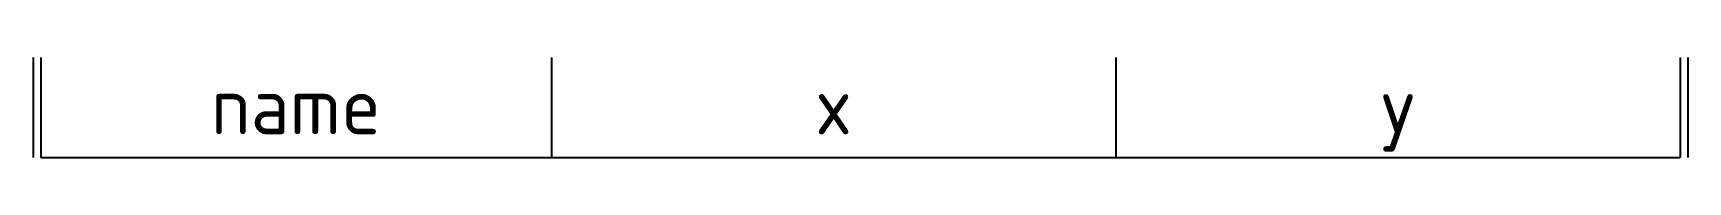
# Model space of a CAD drawing. Header units: millimetres. Extents: x 578425.9 to 578469, y 1190968.4 to 1190971.
import ezdxf
from ezdxf.enums import TextEntityAlignment as Align

# ---------------------------------------------------------------- set-up
doc = ezdxf.new("R2010")
doc.units = ezdxf.units.MM
doc.header["$MEASUREMENT"] = 0
doc.layers.add('XC_STATION PTS$0$text', color=3, linetype='Continuous')
doc.styles.add('XC_STATION PTS$0$KHANH HOI-PLAN$0$2MM', font='iso3098b.shx', dxfattribs={"height": 3})

msp = doc.modelspace()

# ---------------------------------------------------------------- linework, layer by layer
at = {"linetype": 'Continuous'}
for p, q in [((578425.919, 1190970.988), (578425.919, 1190968.388)), ((578426.119, 1190970.988), (578426.119, 1190968.388)), ((578439.426, 1190970.988), (578439.426, 1190968.388)), ((578454.136, 1190970.988), (578454.136, 1190968.388)), ((578468.847, 1190970.988), (578468.847, 1190968.388)), ((578469.047, 1190970.988), (578469.047, 1190968.388)), ((578426.119, 1190968.388), (578468.847, 1190968.388))]:
    msp.add_line(p, q, dxfattribs=at)

# ---------------------------------------------------------------- texts
at = {"layer": 'XC_STATION PTS$0$text', "style": 'XC_STATION PTS$0$KHANH HOI-PLAN$0$2MM'}
for s, p in [('name', (578432.772, 1190969.739)), ('x', (578446.781, 1190969.739)), ('y', (578461.491, 1190969.739))]:
    msp.add_text(s, height=1.5, dxfattribs=at).set_placement(p, align=Align.MIDDLE_CENTER)

doc.saveas('drawing.dxf')
